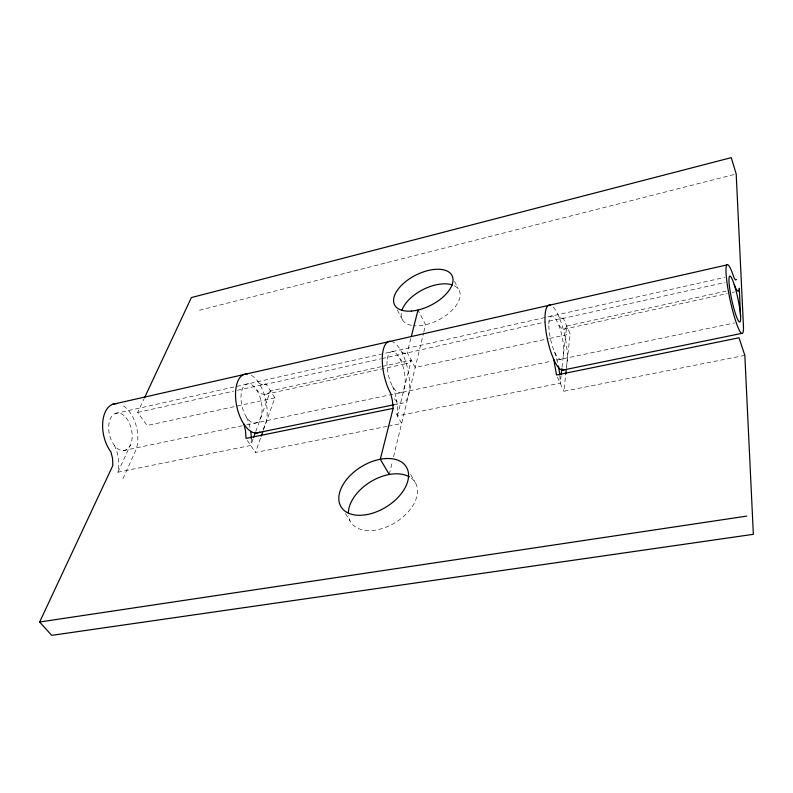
<?xml version="1.0" encoding="UTF-8"?>
<svg xmlns="http://www.w3.org/2000/svg" width="793" height="793" viewBox="0 0 793 793"><rect width="100%" height="100%" fill="white"/><g stroke="black" fill="none" stroke-linecap="round" stroke-linejoin="round"><path stroke-width="0.59" stroke-dasharray="3.96 2.97" d="M744.835 355.373L563.853 391.276L565.736 374.147M566.4 368.031L570.127 334.002L563.238 318.003L546.308 321.76M392.575 386.29A28.885 11.489 78.3 0 1 397.412 415.948L560.215 383.188L561.048 375.862M562.019 367.318L566.698 326.042L726.011 291.14M389.264 474.482L392.436 461.427M393.586 456.689L423.551 333.04M423.839 331.861L425.573 324.724L418 310.023M397.412 415.948L411.24 360.091A27.309 10.269 77.2 0 1 399.751 358.476M410.833 338.413L407.245 352.617L415.195 367.506L548.34 338.71M387.133 426.347L255.396 452.476L260.788 437.349M263.276 430.361L274.854 397.858L266.061 383.941L234.857 390.86M114.212 445.18A26.119 15.87 78.7 0 1 117.87 472.202L250.727 445.468L253.254 438.499M255.772 431.521L270.472 390.929L381.155 366.683M122.895 478.774L135.276 451.544A28.657 16.94 77.8 0 0 121.299 404.737M117.87 472.202L130.419 445.012M274.854 397.858L147.121 425.484L137.675 412.419L143.929 399.038M558.916 316.685L561.196 318.568L563.238 318.003M381.72 358.614L545.098 322.027M259.162 383.406L262.612 384.803L266.061 383.941M199.529 310.232L736.201 173.994M115.114 413.54L724.693 277.411M137.675 412.419L233.657 391.127M264.168 384.684L380.521 358.882M562.148 318.608L725.099 282.467M382.365 366.416L411.24 360.091M265.437 394.359L407.215 363.422M563.942 329.214L727.231 293.579M732.068 292.528L734.487 291.993M549.559 338.452L570.127 334.002M123.143 450.622A19.101 11.29 77.8 0 0 128.962 422.213A19.101 11.29 77.8 0 0 109.156 422.56A19.101 11.29 77.8 0 0 123.143 450.622L245.424 425.088M246.633 424.83L551.72 361.112M556.557 360.101L734.526 322.929M394.032 404.747L401.288 403.26M388.342 426.099L401.635 423.462L394.745 411.21M405.709 353.291L403.042 352.895L401.486 351.725M247.357 440.412L255.396 452.476M345.431 513.586L349.901 520.644M410.655 474.442L415.393 482.699M397.362 310.073L402.814 320.412M454.508 281.297L458.076 288.652M557.459 377.062L563.853 391.276M454.32 285.748A31.978 17.049 -27 0 1 451.802 310.529A31.978 17.049 -27 0 1 413.579 325.665M411.527 325.368A31.978 17.049 -27 0 1 401.327 312.611M553.217 307.089A33.316 8.882 77.8 0 1 564.834 335.756A33.316 8.882 77.8 0 1 566.103 366.683M391.147 341.347A31.601 12.192 77.8 0 1 409.495 381.76A31.601 12.192 77.8 0 1 394.23 398.661M566.698 326.042A28.756 7.464 77.4 0 1 558.074 323.574M246.524 417.187A27.428 13.937 78.5 0 1 250.122 428.032M251.272 438.668A27.428 13.937 78.5 0 1 250.727 445.468M251.341 375.337A30.055 14.839 77.8 0 1 265.843 400.356A30.055 14.839 77.8 0 1 262.989 429.162M270.472 390.929A26.01 12.529 77 0 1 256.694 390.007M554.614 352.003A30.501 8.396 78.1 0 1 558.193 365.067M559.838 375.842A30.501 8.396 78.1 0 1 560.215 383.188M411.22 478.04A37.876 23.849 -31.6 0 1 394.755 522.914A37.876 23.849 -31.6 0 1 348.454 515.539M387.053 361.34A21.064 8.128 77.8 0 0 399.593 392.892A21.064 8.128 77.8 0 0 401.605 362.48A21.064 8.128 77.8 0 0 387.053 361.34M241.241 393.457A20.033 9.883 77.8 0 0 254.612 423.165A20.033 9.883 77.8 0 0 258.716 393.784A20.033 9.883 77.8 0 0 241.241 393.457M548.835 325.705A22.204 5.918 77.8 0 0 560.274 359.328A22.204 5.918 77.8 0 0 559.719 327.836A22.204 5.918 77.8 0 0 548.835 325.705"/><path stroke-width="1.19" d="M565.736 374.147L566.271 369.26M561.186 374.643L561.88 368.537M390.057 341.277A31.601 12.192 77.8 0 0 382.276 360.181A31.601 12.192 77.8 0 0 390.721 393.457L392.386 400.524L393.15 408.365L380.293 459.236L389.264 474.482M411.428 336.054L418 310.023M261.204 436.19L262.86 431.531M253.671 437.33L255.356 432.681M553.722 359.338L556.537 375.02L739.017 337.788L744.835 355.373L753.35 534.313L51.704 635.352L39.65 622.009L112.814 465.58L112.547 458.394L110.98 452A28.657 16.94 77.8 0 1 102.872 420.845A28.657 16.94 77.8 0 1 116.74 403.607M144.455 397.927L191.381 297.573L731.255 157.648L736.201 173.994L743.408 325.308A35.219 4.699 77.8 0 1 735.686 321.046A35.219 4.699 77.8 0 1 726.021 272.296A35.219 4.699 77.8 0 1 733.971 277.719L735.438 279.919L736.509 279.562M112.378 404.4L726.844 264.941M256.089 433.057L394.032 404.747M562.237 370.222L741.643 333.407M393.15 408.365L246.008 438.4L245.523 430.896L243.907 424.186M39.65 622.009L746.699 516.104M740.583 316.645L739.294 288.236A30.352 3.935 77.6 0 1 734.259 284.737M401.922 310.301A31.978 17.049 -27 0 1 423.184 289.504A31.978 17.049 -27 0 1 452.357 284.935M564.457 369.528A33.316 8.882 77.8 0 1 547.487 339.543A33.316 8.882 77.8 0 1 550.54 305.186M259.836 432.066A30.055 14.839 77.8 0 1 236.849 406.66A30.055 14.839 77.8 0 1 247.267 373.989M348.325 513.339A37.876 23.849 -31.6 0 1 371.084 481.48A37.876 23.849 -31.6 0 1 409.396 476.841M558.371 365.979A30.501 8.396 78.1 0 1 559.749 374.97M250.717 431.323A27.428 13.937 78.5 0 1 251.272 438.668M729.382 285.936A23.473 3.132 77.8 0 0 739.373 321.918A23.473 3.132 77.8 0 0 735.626 289.296A23.473 3.132 77.8 0 0 729.382 285.936M411.428 311.074A32.255 16.851 -27 0 0 452.823 277.917A32.255 16.851 -27 0 0 405.58 281.654A32.255 16.851 -27 0 0 411.428 311.074M367.536 514.469A38.262 23.651 -31.5 0 0 406.502 467.226A38.262 23.651 -31.5 0 0 347.027 479.002A38.262 23.651 -31.5 0 0 367.536 514.469"/></g></svg>
